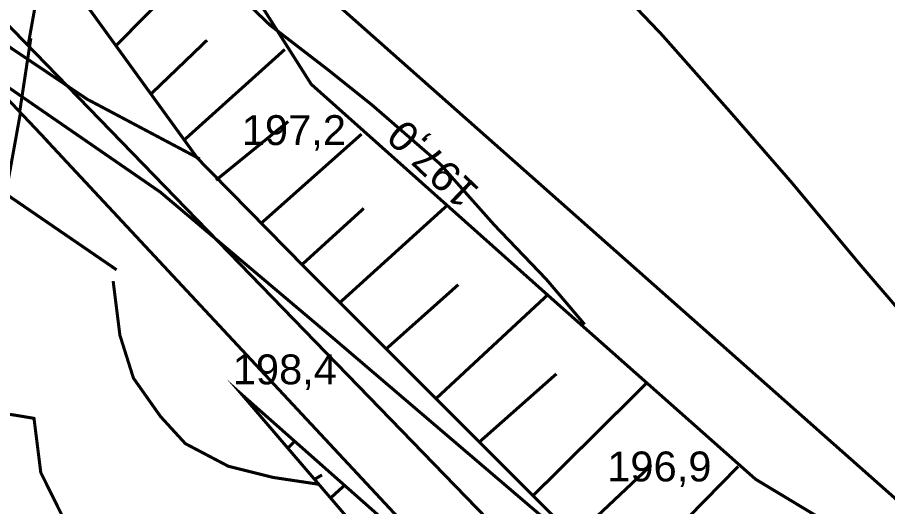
# Model space of a CAD drawing. Extents: x 7572697 to 7573818, y 5546684 to 5547005.
# Drawn here: x 7572799.36 to 7572824.88, y 5546909.41 to 5546923.75 of the extents above; entities that cross this region are included whole.
import ezdxf
from ezdxf.enums import TextEntityAlignment as Align

# ---------------------------------------------------------------- set-up
doc = ezdxf.new("R2010")
doc.units = 0
doc.header["$MEASUREMENT"] = 0
doc.linetypes.add('1', pattern=[2, 1, -1])
doc.styles.add('STYL_ARIAL', font='Arial', dxfattribs={"oblique": 0.1})

msp = doc.modelspace()

# ---------------------------------------------------------------- linework, layer by layer
at = {"color": 0, "const_width": 0.09}
for points in [[(7572809.964, 5546980.1942), (7572799.6784, 5546922.9251)], [(7572800.2472, 5546920.1172), (7572793.368, 5546927.3932), (7572787.2165, 5546933.8755), (7572776.8448, 5546945.16), (7572761.8959, 5546961.3922), (7572752.9662, 5546971.0495), (7572746.3516, 5546978.2197), (7572739.6841, 5546959.2623), (7572729.8945, 5546930.9254), (7572722.8169, 5546912.312)], [(7572802.2778, 5546922.9384), (7572804.5929, 5546925.2866)], [(7572799.4278, 5546920.9544), (7572799.7585, 5546923.1372)], [(7572803.3031, 5546921.5229), (7572804.9237, 5546923.0773)], [(7572804.2622, 5546920.1603), (7572807.2057, 5546922.8061)], [(7572799.4543, 5546920.9544), (7572795.5517, 5546899.3644)], [(7572805.1883, 5546918.9763), (7572807.305, 5546920.6961)], [(7572800.2141, 5546920.1471), (7572823.299, 5546895.4086), (7572845.9076, 5546871.5828)], [(7572806.5112, 5546917.7129), (7572809.4547, 5546920.3257)], [(7572804.7535, 5546919.9782), (7572804.7527, 5546919.9793), (7572804.7519, 5546919.9805), (7572804.7512, 5546919.9817), (7572804.7505, 5546919.9829), (7572804.7499, 5546919.9841), (7572804.7493, 5546919.9854), (7572804.7487, 5546919.9867), (7572804.7482, 5546919.988), (7572804.7477, 5546919.9893), (7572804.7473, 5546919.9906), (7572804.747, 5546919.992), (7572804.7466, 5546919.9934), (7572804.7464, 5546919.9947), (7572804.7461, 5546919.9961), (7572804.746, 5546919.9975), (7572804.7458, 5546919.9989), (7572804.7458, 5546920.0003), (7572804.7457, 5546920.0017), (7572804.7458, 5546920.0031), (7572804.7458, 5546920.0045), (7572804.7459, 5546920.0059), (7572804.7461, 5546920.0072), (7572804.7463, 5546920.0086), (7572804.7466, 5546920.01), (7572804.7469, 5546920.0113), (7572804.7472, 5546920.0127), (7572804.7476, 5546920.014), (7572804.7481, 5546920.0154), (7572804.7486, 5546920.0167), (7572804.7491, 5546920.018), (7572804.7497, 5546920.0192), (7572804.7503, 5546920.0205), (7572804.751, 5546920.0217), (7572804.7517, 5546920.0229), (7572804.7525, 5546920.0241), (7572804.7533, 5546920.0252), (7572804.7541, 5546920.0263), (7572804.755, 5546920.0274), (7572804.7559, 5546920.0285), (7572804.7569, 5546920.0295), (7572804.7578, 5546920.0305), (7572804.7589, 5546920.0314), (7572804.7599, 5546920.0324), (7572804.761, 5546920.0332), (7572804.7621, 5546920.0341), (7572804.7632, 5546920.0349), (7572804.7644, 5546920.0357), (7572804.7656, 5546920.0364), (7572804.7668, 5546920.0371), (7572804.7681, 5546920.0377), (7572804.7693, 5546920.0383), (7572804.7706, 5546920.0389), (7572804.7719, 5546920.0394), (7572804.7732, 5546920.0398), (7572804.7746, 5546920.0402), (7572804.7759, 5546920.0406), (7572804.7773, 5546920.0409), (7572804.7786, 5546920.0412), (7572804.78, 5546920.0414), (7572804.7814, 5546920.0416), (7572804.7828, 5546920.0417), (7572804.7842, 5546920.0418), (7572804.7856, 5546920.0418), (7572804.787, 5546920.0418), (7572804.7884, 5546920.0417), (7572804.7898, 5546920.0416), (7572804.7912, 5546920.0415), (7572804.7925, 5546920.0412), (7572804.7939, 5546920.041), (7572804.7953, 5546920.0407), (7572804.7966, 5546920.0403), (7572804.798, 5546920.0399), (7572804.7993, 5546920.0395), (7572804.8006, 5546920.039), (7572804.8019, 5546920.0384), (7572804.8031, 5546920.0378), (7572804.8044, 5546920.0372), (7572804.8056, 5546920.0365), (7572804.8068, 5546920.0358), (7572804.808, 5546920.0351), (7572804.8091, 5546920.0343), (7572804.8102, 5546920.0334), (7572804.8113, 5546920.0326), (7572804.8124, 5546920.0317), (7572804.8134, 5546920.0307), (7572804.8144, 5546920.0297), (7572804.8154, 5546920.0287), (7572804.8163, 5546920.0277), (7572804.8172, 5546920.0266), (7572804.818, 5546920.0255), (7572804.8188, 5546920.0243), (7572804.8196, 5546920.0232), (7572804.8203, 5546920.022), (7572804.821, 5546920.0207), (7572804.8216, 5546920.0195), (7572804.8222, 5546920.0182), (7572804.8228, 5546920.017), (7572804.8233, 5546920.0156), (7572804.8237, 5546920.0143), (7572804.8241, 5546920.013), (7572804.8245, 5546920.0117), (7572804.8248, 5546920.0103), (7572804.8251, 5546920.0089), (7572804.8253, 5546920.0075), (7572804.8255, 5546920.0062), (7572804.8256, 5546920.0048), (7572804.8257, 5546920.0034), (7572804.8257, 5546920.002), (7572804.8257, 5546920.0006), (7572804.8257, 5546919.9992), (7572804.8255, 5546919.9978), (7572804.8254, 5546919.9964), (7572804.8252, 5546919.995), (7572804.8249, 5546919.9937), (7572804.8246, 5546919.9923), (7572804.8242, 5546919.9909), (7572804.8238, 5546919.9896), (7572804.8234, 5546919.9883), (7572804.8229, 5546919.987), (7572804.8223, 5546919.9857), (7572804.8218, 5546919.9844), (7572804.8211, 5546919.9832), (7572804.8205, 5546919.982), (7572804.8197, 5546919.9808), (7572804.819, 5546919.9796), (7572804.8182, 5546919.9784), (7572804.8174, 5546919.9773), (7572804.8165, 5546919.9762), (7572804.8156, 5546919.9752), (7572804.8146, 5546919.9741), (7572804.8136, 5546919.9732), (7572804.8126, 5546919.9722), (7572804.8116, 5546919.9713), (7572804.8105, 5546919.9704), (7572804.8094, 5546919.9696), (7572804.8082, 5546919.9687), (7572804.8071, 5546919.968), (7572804.8059, 5546919.9673), (7572804.8047, 5546919.9666), (7572804.8034, 5546919.9659), (7572804.8021, 5546919.9653), (7572804.8009, 5546919.9648), (7572804.7996, 5546919.9643), (7572804.7982, 5546919.9638), (7572804.7969, 5546919.9634), (7572804.7956, 5546919.963), (7572804.7942, 5546919.9627), (7572804.7928, 5546919.9625), (7572804.7915, 5546919.9622), (7572804.7901, 5546919.9621), (7572804.7887, 5546919.9619), (7572804.7873, 5546919.9619), (7572804.7859, 5546919.9618), (7572804.7845, 5546919.9618), (7572804.7831, 5546919.9619), (7572804.7817, 5546919.962), (7572804.7803, 5546919.9622), (7572804.7789, 5546919.9624), (7572804.7776, 5546919.9627), (7572804.7762, 5546919.963), (7572804.7749, 5546919.9633), (7572804.7735, 5546919.9637), (7572804.7722, 5546919.9642), (7572804.7709, 5546919.9647), (7572804.7696, 5546919.9652), (7572804.7683, 5546919.9658), (7572804.7671, 5546919.9664), (7572804.7659, 5546919.9671), (7572804.7647, 5546919.9678), (7572804.7635, 5546919.9686), (7572804.7624, 5546919.9694), (7572804.7612, 5546919.9702), (7572804.7601, 5546919.9711), (7572804.7591, 5546919.972), (7572804.7581, 5546919.9729), (7572804.7571, 5546919.9739), (7572804.7561, 5546919.9749), (7572804.7552, 5546919.976), (7572804.7535, 5546919.9782)], [(7572807.7018, 5546916.4958), (7572809.5208, 5546918.1494)], [(7572808.7932, 5546915.3647), (7572811.9351, 5546918.209)], [(7572810.1756, 5546914.0286), (7572812.2923, 5546915.9138)], [(7572811.6375, 5546912.5734), (7572814.8786, 5546915.583)], [(7572812.8876, 5546911.2835), (7572815.1696, 5546913.3009)], [(7572814.4817, 5546909.7291), (7572817.789, 5546913.0033)], [(7572805.7457, 5546912.636), (7572805.7449, 5546912.6371), (7572805.7441, 5546912.6383), (7572805.7434, 5546912.6395), (7572805.7427, 5546912.6407), (7572805.742, 5546912.642), (7572805.7414, 5546912.6432), (7572805.7409, 5546912.6445), (7572805.7404, 5546912.6458), (7572805.7399, 5546912.6471), (7572805.7395, 5546912.6485), (7572805.7392, 5546912.6498), (7572805.7388, 5546912.6512), (7572805.7386, 5546912.6525), (7572805.7383, 5546912.6539), (7572805.7382, 5546912.6553), (7572805.738, 5546912.6567), (7572805.738, 5546912.6581), (7572805.7379, 5546912.6595), (7572805.7379, 5546912.6609), (7572805.738, 5546912.6623), (7572805.7381, 5546912.6637), (7572805.7383, 5546912.665), (7572805.7385, 5546912.6664), (7572805.7388, 5546912.6678), (7572805.7391, 5546912.6692), (7572805.7394, 5546912.6705), (7572805.7398, 5546912.6718), (7572805.7403, 5546912.6732), (7572805.7408, 5546912.6745), (7572805.7413, 5546912.6758), (7572805.7419, 5546912.677), (7572805.7425, 5546912.6783), (7572805.7432, 5546912.6795), (7572805.7439, 5546912.6807), (7572805.7447, 5546912.6819), (7572805.7455, 5546912.683), (7572805.7463, 5546912.6841), (7572805.7472, 5546912.6852), (7572805.7481, 5546912.6863), (7572805.749, 5546912.6873), (7572805.75, 5546912.6883), (7572805.751, 5546912.6893), (7572805.7521, 5546912.6902), (7572805.7532, 5546912.6911), (7572805.7543, 5546912.6919), (7572805.7554, 5546912.6927), (7572805.7566, 5546912.6935), (7572805.7578, 5546912.6942), (7572805.759, 5546912.6949), (7572805.7603, 5546912.6955), (7572805.7615, 5546912.6961), (7572805.7628, 5546912.6967), (7572805.7641, 5546912.6972), (7572805.7654, 5546912.6976), (7572805.7668, 5546912.698), (7572805.7681, 5546912.6984), (7572805.7695, 5546912.6987), (7572805.7708, 5546912.699), (7572805.7722, 5546912.6992), (7572805.7736, 5546912.6994), (7572805.775, 5546912.6995), (7572805.7764, 5546912.6996), (7572805.7778, 5546912.6996), (7572805.7792, 5546912.6996), (7572805.7806, 5546912.6995), (7572805.782, 5546912.6994), (7572805.7833, 5546912.6993), (7572805.7847, 5546912.699), (7572805.7861, 5546912.6988), (7572805.7875, 5546912.6985), (7572805.7888, 5546912.6981), (7572805.7901, 5546912.6977), (7572805.7915, 5546912.6973), (7572805.7928, 5546912.6968), (7572805.7941, 5546912.6962), (7572805.7953, 5546912.6956), (7572805.7966, 5546912.695), (7572805.7978, 5546912.6943), (7572805.799, 5546912.6936), (7572805.8002, 5546912.6929), (7572805.8013, 5546912.6921), (7572805.8024, 5546912.6912), (7572805.8035, 5546912.6904), (7572805.8046, 5546912.6895), (7572805.8056, 5546912.6885), (7572805.8066, 5546912.6875), (7572805.8075, 5546912.6865), (7572805.8085, 5546912.6855), (7572805.8094, 5546912.6844), (7572805.8102, 5546912.6833), (7572805.811, 5546912.6821), (7572805.8118, 5546912.681), (7572805.8125, 5546912.6798), (7572805.8132, 5546912.6785), (7572805.8138, 5546912.6773), (7572805.8144, 5546912.676), (7572805.815, 5546912.6748), (7572805.8155, 5546912.6735), (7572805.8159, 5546912.6721), (7572805.8163, 5546912.6708), (7572805.8167, 5546912.6695), (7572805.817, 5546912.6681), (7572805.8173, 5546912.6667), (7572805.8175, 5546912.6654), (7572805.8177, 5546912.664), (7572805.8178, 5546912.6626), (7572805.8179, 5546912.6612), (7572805.8179, 5546912.6598), (7572805.8179, 5546912.6584), (7572805.8178, 5546912.657), (7572805.8177, 5546912.6556), (7572805.8176, 5546912.6542), (7572805.8173, 5546912.6528), (7572805.8171, 5546912.6515), (7572805.8168, 5546912.6501), (7572805.8164, 5546912.6488), (7572805.816, 5546912.6474), (7572805.8156, 5546912.6461), (7572805.8151, 5546912.6448), (7572805.8145, 5546912.6435), (7572805.8139, 5546912.6422), (7572805.8133, 5546912.641), (7572805.8126, 5546912.6398), (7572805.8119, 5546912.6386), (7572805.8112, 5546912.6374), (7572805.8104, 5546912.6362), (7572805.8095, 5546912.6351), (7572805.8087, 5546912.634), (7572805.8078, 5546912.633), (7572805.8068, 5546912.632), (7572805.8058, 5546912.631), (7572805.8048, 5546912.63), (7572805.8038, 5546912.6291), (7572805.8027, 5546912.6282), (7572805.8016, 5546912.6274), (7572805.8004, 5546912.6266), (7572805.7993, 5546912.6258), (7572805.7981, 5546912.6251), (7572805.7968, 5546912.6244), (7572805.7956, 5546912.6237), (7572805.7943, 5546912.6232), (7572805.7931, 5546912.6226), (7572805.7918, 5546912.6221), (7572805.7904, 5546912.6216), (7572805.7891, 5546912.6212), (7572805.7878, 5546912.6209), (7572805.7864, 5546912.6205), (7572805.785, 5546912.6203), (7572805.7836, 5546912.62), (7572805.7823, 5546912.6199), (7572805.7809, 5546912.6197), (7572805.7795, 5546912.6197), (7572805.7781, 5546912.6196), (7572805.7767, 5546912.6196), (7572805.7753, 5546912.6197), (7572805.7739, 5546912.6198), (7572805.7725, 5546912.62), (7572805.7711, 5546912.6202), (7572805.7698, 5546912.6205), (7572805.7684, 5546912.6208), (7572805.767, 5546912.6211), (7572805.7657, 5546912.6215), (7572805.7644, 5546912.622), (7572805.7631, 5546912.6225), (7572805.7618, 5546912.623), (7572805.7605, 5546912.6236), (7572805.7593, 5546912.6242), (7572805.7581, 5546912.6249), (7572805.7569, 5546912.6256), (7572805.7557, 5546912.6264), (7572805.7545, 5546912.6272), (7572805.7534, 5546912.628), (7572805.7523, 5546912.6289), (7572805.7513, 5546912.6298), (7572805.7503, 5546912.6307), (7572805.7493, 5546912.6317), (7572805.7483, 5546912.6327), (7572805.7474, 5546912.6338), (7572805.7457, 5546912.636)], [(7572807.3049, 5546911.1314), (7572807.5033, 5546911.3298)], [(7572815.6657, 5546908.4723), (7572817.9477, 5546910.622)], [(7572817.0945, 5546907.1163), (7572820.501, 5546910.589)], [(7572808.0656, 5546910.2053), (7572808.2971, 5546910.3376)], [(7572808.5617, 5546909.6762), (7572808.9255, 5546910.0069)]]:
    msp.add_lwpolyline(points, dxfattribs=at)
at = {"color": 2, "const_width": 0.09}
for points in [[(7572751.1935, 5546970.6923), (7572769.582, 5546954.0236), (7572772.6777, 5546951.2057), (7572782.3349, 5546940.7547), (7572799.6651, 5546922.935), (7572824.5492, 5546897.2969)], [(7573082.8418, 5546859.3988), (7573069.4142, 5546867.7993), (7573055.2061, 5546876.6099), (7573048.7238, 5546879.388), (7573037.479, 5546880.5786), (7573023.7075, 5546881.3724), (7572999.3658, 5546883.1583), (7572982.1547, 5546884.5474), (7572980.5672, 5546884.7458), (7572967.1396, 5546886.9948), (7572936.3686, 5546889.5745), (7572913.4689, 5546892.0219), (7572888.3997, 5546894.337), (7572845.6563, 5546898.4777), (7572835.3904, 5546900.5944), (7572831.7524, 5546903.7694), (7572805.0957, 5546927.3437), (7572800.9284, 5546931.9409), (7572850.4717, 5546932.2385)]]:
    msp.add_lwpolyline(points, dxfattribs=at)
at = {"color": 37, "linetype": '1', "const_width": 0.09}
for points in [[(7572803.4949, 5546963.1418), (7572802.8996, 5546960.5621), (7572802.3043, 5546958.0221), (7572802.0397, 5546956.0377), (7572802.2382, 5546952.5982), (7572802.5027, 5546949.4893), (7572803.098, 5546945.6528), (7572803.8257, 5546942.9409), (7572804.421, 5546940.2289), (7572804.7517, 5546938.1784), (7572805.1486, 5546936.3924), (7572805.6777, 5546934.6065), (7572806.8684, 5546932.7544), (7572808.4559, 5546930.9685), (7572810.3741, 5546929.5133), (7572812.2262, 5546928.3491), (7572814.3428, 5546926.7616), (7572816.7902, 5546924.7772), (7572818.2454, 5546923.2559), (7572820.296, 5546920.9408), (7572822.0819, 5546918.8903), (7572824.0663, 5546916.509), (7572826.2491, 5546913.969)], [(7572797.3708, 5546924.0632), (7572801.4057, 5546921.3512), (7572804.713, 5546919.5984)], [(7572802.172, 5546916.0195), (7572802.3704, 5546914.432), (7572802.7673, 5546913.1753), (7572803.5611, 5546912.0508), (7572804.2887, 5546911.257), (7572805.5454, 5546910.5956), (7572806.8684, 5546910.2649), (7572808.1913, 5546910.0664)]]:
    msp.add_lwpolyline(points, dxfattribs=at)
at = {"color": 1, "const_width": 0.09}
msp.add_lwpolyline([(7572803.3569, 5546898.9014), (7572803.9522, 5546902.5394), (7572800.0496, 5546910.4108), (7572799.8512, 5546911.9983), (7572783.3147, 5546914.7103), (7572773.0753, 5546922.7404), (7572771.091, 5546926.3122), (7572771.6201, 5546929.818), (7572778.1686, 5546941.9491), (7572786.0399, 5546952.4002), (7572792.1253, 5546955.2444), (7572801.4519, 5546957.0304)], dxfattribs=at)
at = {"color": 0, "linetype": '1', "const_width": 0.09}
for points in [[(7572720.6745, 5546935.6652), (7572744.9501, 5546945.6533), (7572748.2574, 5546946.447), (7572751.7631, 5546946.8439), (7572755.5995, 5546947.1085), (7572758.2454, 5546946.5132), (7572760.2297, 5546945.9179), (7572764.0001, 5546943.6027), (7572769.6092, 5546940.2293), (7572780.3248, 5546933.1517), (7572788.3946, 5546928.3231), (7572792.7073, 5546926.1006), (7572803.5553, 5546918.6261), (7572808.6485, 5546914.3266), (7572817.1416, 5546907.077)], [(7572802.2721, 5546916.3506), (7572791.2257, 5546923.9177), (7572780.9731, 5546929.6062), (7572768.0086, 5546937.676), (7572759.4757, 5546942.9015), (7572754.8588, 5546944.026), (7572746.2598, 5546943.6291), (7572732.0385, 5546936.75)], [(7572847.3496, 5546871.3447), (7572836.5678, 5546882.1265), (7572832.1493, 5546886.9286), (7572825.667, 5546896.8902), (7572817.3988, 5546906.8121), (7572807.7415, 5546916.4694), (7572804.6459, 5546919.6179), (7572800.3464, 5546925.5446)], [(7572806.4913, 5546924.1357), (7572807.9796, 5546921.7875), (7572815.2556, 5546915.3052), (7572821.0103, 5546910.212), (7572831.9905, 5546903.5974), (7572839.9545, 5546890.4212), (7572847.2966, 5546878.6472), (7572851.993, 5546874.6123), (7572858.7928, 5546868.6989)], [(7572841.3435, 5546872.7073), (7572829.5034, 5546885.3411), (7572825.5347, 5546891.4266), (7572823.0873, 5546894.9587), (7572815.6128, 5546904.153), (7572805.9555, 5546912.6858), (7572814.6867, 5546902.4994), (7572827.9821, 5546884.5474), (7572839.0945, 5546873.1703)]]:
    msp.add_lwpolyline(points, dxfattribs=at)
at = {"color": 37, "const_width": 0.09}
for points in [[(7572803.2841, 5546926.3122), (7572805.2685, 5546924.9562), (7572806.7568, 5546923.5341)], [(7572806.7361, 5546923.5469), (7572808.4559, 5546922.224), (7572809.7788, 5546921.1657), (7572811.7632, 5546919.4459), (7572813.3507, 5546917.6599), (7572814.872, 5546916.0724), (7572815.9965, 5546914.7495)]]:
    msp.add_lwpolyline(points, dxfattribs=at)

# ---------------------------------------------------------------- texts
at = {"color": 0, "style": 'STYL_ARIAL'}
for s, p in [('197,2', (7572805.9423, 5546920.8809)), ('198,4', (7572805.6777, 5546913.8694)), ('196,9', (7572816.6579, 5546911.0251))]:
    msp.add_text(s, height=0.875, dxfattribs=at).set_placement(p, align=Align.TOP_LEFT)
msp.add_text('197,0', height=0.875, rotation=136.4688, dxfattribs=at).set_placement((7572812.3504, 5546918.0732), align=Align.TOP_LEFT)

doc.saveas('drawing.dxf')
